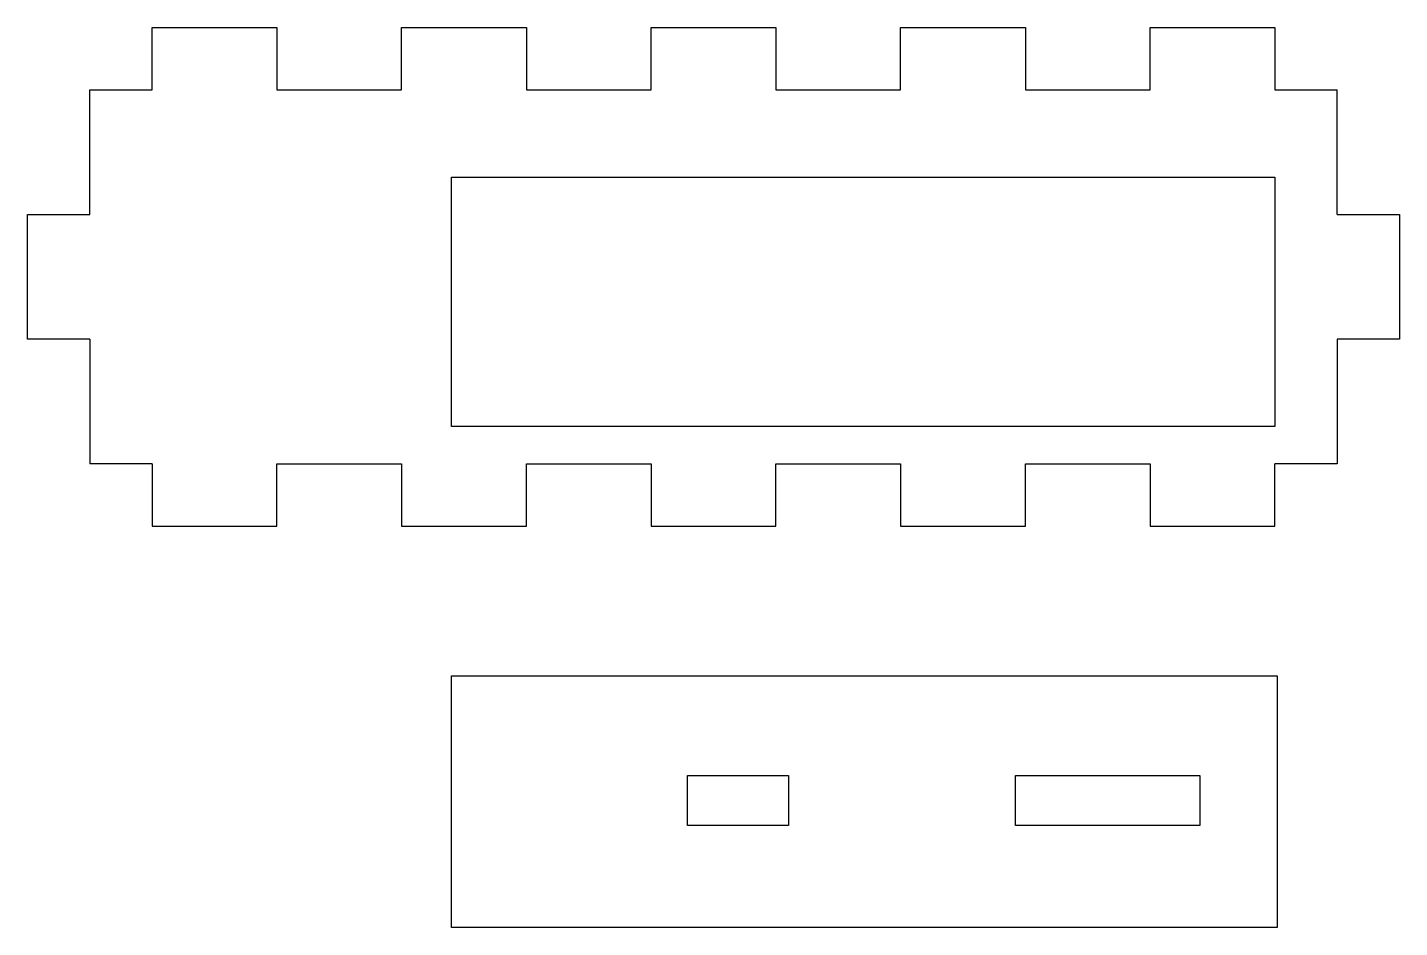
# Model space of a CAD drawing. Header units: millimetres. Extents: x -35 to 75, y -52 to 20.
import ezdxf

# ---------------------------------------------------------------- set-up
doc = ezdxf.new("R2010")
doc.units = ezdxf.units.MM
doc.layers.get('0').update_dxf_attribs({"linetype": 'CONTINUOUS'})

msp = doc.modelspace()

# ---------------------------------------------------------------- linework, layer by layer
for p, q in [((-25, 20), (-15, 20)), ((-25, 15), (-25, 20)), ((-15, 20), (-15, 15)), ((-5, 15), (-5, 20)), ((-5, 20), (5, 20)), ((5, 20), (5, 15)), ((15, 20), (25, 20)), ((15, 15), (15, 20)), ((25, 20), (25, 15)), ((35, 15), (35, 20)), ((35, 20), (45, 20)), ((45, 20), (45, 15)), ((55, 20), (65, 20)), ((55, 15), (55, 20)), ((65, 20), (65, 15)), ((-30, 5), (-30, 15)), ((-30, 15), (-25, 15)), ((-15, 15), (-5, 15)), ((5, 15), (15, 15)), ((25, 15), (35, 15)), ((45, 15), (55, 15)), ((65, 15), (70, 15)), ((70, 5), (70, 15)), ((-35, 5), (-30, 5)), ((-35, 0), (-35, 5)), ((70, 5), (75, 5)), ((75, 5), (75, -5)), ((-35, -5), (-35, 0)), ((-30, -5), (-35, -5)), ((-30, -5), (-30, -15)), ((70, -5), (70, -15)), ((75, -5), (70, -5)), ((-25, -15), (-30, -15)), ((-25, -15), (-25, -20)), ((-15, -20), (-15, -15)), ((-15, -15), (-5, -15)), ((-5, -15), (-5, -20)), ((5, -15), (15, -15)), ((5, -20), (5, -15)), ((15, -15), (15, -20)), ((25, -20), (25, -15)), ((25, -15), (35, -15)), ((35, -15), (35, -20)), ((45, -20), (45, -15)), ((45, -15), (55, -15)), ((55, -15), (55, -20)), ((65, -20), (65, -15)), ((70, -15), (65, -15)), ((-25, -20), (-15, -20)), ((-5, -20), (5, -20)), ((15, -20), (25, -20)), ((35, -20), (45, -20)), ((55, -20), (65, -20))]:
    msp.add_line(p, q)
for points in [[(-1, 8), (65, 8), (65, -12), (-1, -12)], [(65.2, -52.2), (-1, -52.2), (-1, -32), (65.2, -32)], [(17.91, -40), (26, -40), (26, -44), (17.91, -44)], [(44.22, -40), (59, -40), (59, -44), (44.22, -44)]]:
    msp.add_lwpolyline(points, close=True)

doc.saveas('drawing.dxf')
